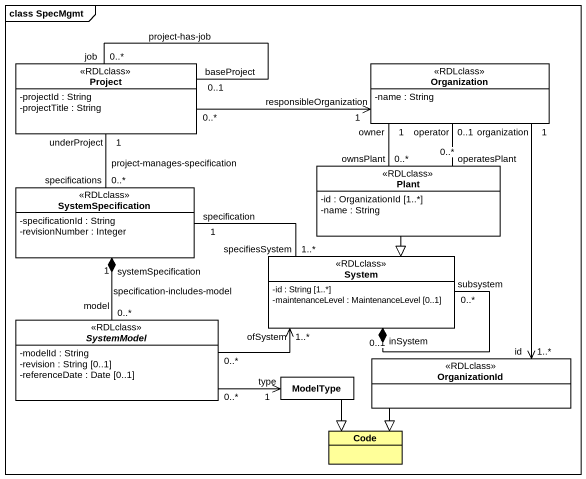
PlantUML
@startuml
mainframe class SpecMgmt
hide circle
hide empty members
skinparam classAttributeIconSize 0
class Project <<RDLclass>> {
  -projectId : String
  -projectTitle : String
}
class Organization <<RDLclass>> {
  -name : String
}
class SystemSpecification <<RDLclass>> {
  -specificationId : String
  -revisionNumber : Integer
}
class Plant <<RDLclass>> {
  -id : OrganizationId [1..*]
  -name : String
}
class System <<RDLclass>> {
  -id : String [1..*]
  -maintenanceLevel : MaintenanceLevel [0..1]
}
abstract class SystemModel <<RDLclass>> {
  -modelId : String
  -revision : String [0..1]
  -referenceDate : Date [0..1]
}
class ModelType
class OrganizationId <<RDLclass>>
class Code #FFFF99
Project "baseProject\n0..1" -- "job\n0..*" Project : project-has-job
Project "0..*" -right-> "responsibleOrganization\n1" Organization
Project "underProject\n1" -- "specifications\n0..*" SystemSpecification : project-manages-specification
SystemSpecification "1\nspecification" -right- "specifiesSystem\n1..*" System
SystemSpecification "systemSpecification\n1" *-- "model\n0..*" SystemModel : specification-includes-model
Plant "ownsPlant\n0..*" -up- "owner\n1" Organization
Plant "operatesPlant\n0..*" -up- "operator\n0..1" Organization
Plant --|> System
System "subsystem\n0..*" --* "inSystem\n0..1" System
SystemModel "0..*" -right-> "ofSystem\n1..*" System
ModelType "type\n1" <-left- "0..*" SystemModel
ModelType --|> Code
OrganizationId "id\n1..*" <-up- "1\norganization" Organization
OrganizationId --|> Code
@enduml
